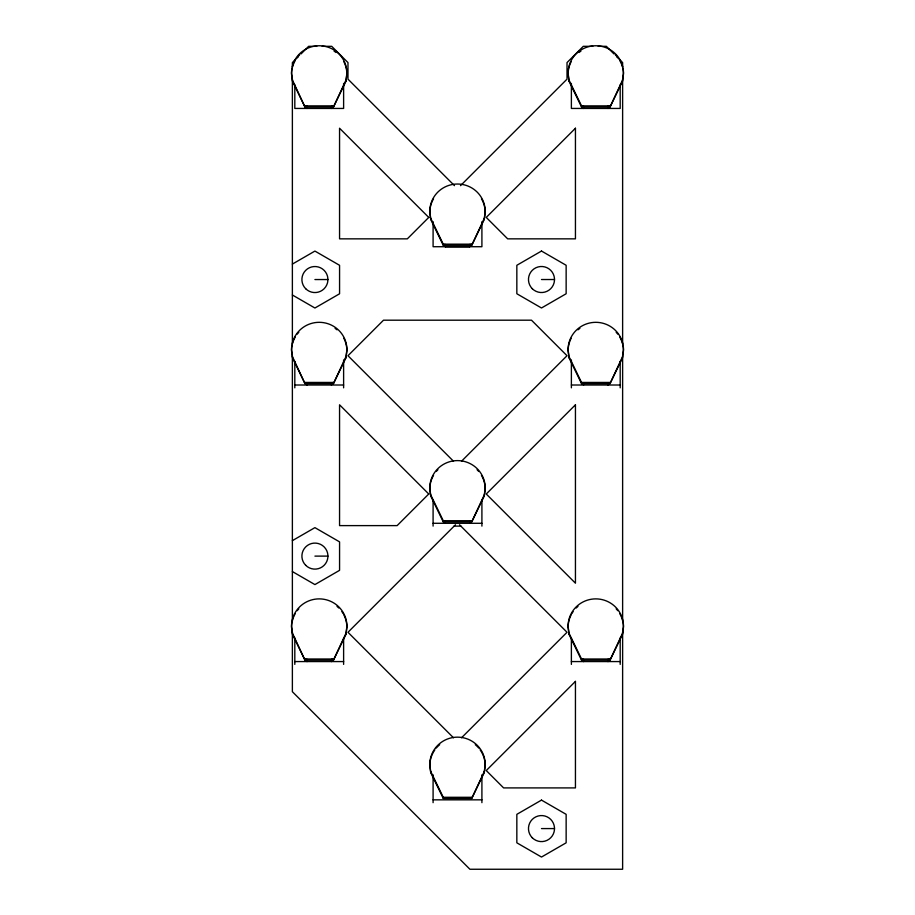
<?xml version="1.0" encoding="UTF-8"?>
<svg xmlns="http://www.w3.org/2000/svg" width="915" height="915" viewBox="0 0 915 915"><rect width="100%" height="100%" fill="white"/><g stroke="black" fill="none" stroke-linecap="round" stroke-linejoin="round"><path stroke-width="1.37" d="M345.95 81.286L346.899 73.017A27.69 27.267 0 0 0 319.221 45.75A27.69 27.267 0 0 0 291.53 73.017L292.491 80.154L304.969 107.009L333.472 107.009L345.95 81.286L346.899 74.149A27.69 27.267 0 0 0 343.88 61.763M345.95 357.856L346.899 349.576A27.69 27.267 0 0 0 319.221 322.32A27.69 27.267 0 0 0 291.53 349.576L292.491 356.724L304.969 383.579L333.472 383.579L345.95 357.856L346.899 350.708A27.69 27.267 0 0 0 343.88 338.321M345.95 634.415L346.899 626.146A27.69 27.267 0 0 0 319.221 598.879A27.69 27.267 0 0 0 291.53 626.146L292.491 633.283L304.969 660.138L333.472 660.138L345.95 634.415L346.899 627.278A27.69 27.267 0 0 0 343.88 614.891M484.229 219.566L485.19 211.296A27.69 27.267 0 0 0 457.5 184.029A27.69 27.267 0 0 0 429.81 211.296L430.771 219.566L443.249 245.289L471.751 245.289L484.229 219.566L485.19 212.429A27.69 27.267 0 0 0 481.473 198.795M484.229 496.136L485.19 487.867A27.69 27.267 0 0 0 457.5 460.6A27.69 27.267 0 0 0 429.81 487.867L430.771 496.136L443.249 521.859L471.751 521.859L484.229 496.136L485.19 488.987A27.69 27.267 0 0 0 481.473 475.354M484.229 772.695L485.19 764.425A27.69 27.267 0 0 0 457.5 737.158A27.69 27.267 0 0 0 429.81 764.425L430.771 772.695L443.249 798.418L471.751 798.418L484.229 772.695L485.19 765.558A27.69 27.267 0 0 0 480.181 749.923M332.614 106.003L331.424 108.462L331.424 106.14M333.472 107.009L345.95 80.154M332.614 382.562L331.424 385.032L331.424 382.699M333.472 383.579L345.95 356.724M444.107 244.282L445.296 246.753L469.704 246.753L470.893 244.282M471.751 245.289L484.229 218.433M332.614 659.132L331.424 661.602L331.424 659.269M333.472 660.138L345.95 633.283M609.184 106.003L607.983 108.462L607.983 106.14M610.031 107.009L622.509 80.154L623.47 73.017A27.69 27.267 0 0 0 595.779 45.75A27.69 27.267 0 0 0 568.101 73.017L569.05 81.286L581.528 107.009L610.031 107.009L622.509 81.286L623.47 74.149A27.69 27.267 0 0 0 622.863 68.465M470.893 520.852L469.704 523.311L469.704 520.978M471.751 521.859L484.229 495.004M609.184 382.562L607.983 385.032L607.983 382.699M610.031 383.579L622.509 356.724L623.47 349.576A27.69 27.267 0 0 0 595.779 322.32A27.69 27.267 0 0 0 568.101 349.576L569.05 357.856L581.528 383.579L610.031 383.579L622.509 357.856L623.47 350.708A27.69 27.267 0 0 0 622.863 345.035M471.751 798.418L484.229 771.574M609.184 659.132L607.983 661.602L607.983 659.269M610.031 660.138L622.509 633.283L623.47 626.146A27.69 27.267 0 0 0 595.779 598.879A27.69 27.267 0 0 0 568.101 626.146L569.05 634.415L581.528 660.138L610.031 660.138L622.509 634.415L623.47 627.278A27.69 27.267 0 0 0 622.863 621.594M298.118 56.844L292.377 62.586L292.377 66.875M300.989 53.974L308.641 46.322L316.784 46.322M460.519 185.654L567.025 79.148L567.025 62.586L583.29 46.322L592.794 46.322M461.515 461.217L567.025 355.718L531.501 320.193L383.499 320.193L347.975 355.718L453.485 461.217M455.487 524.764L347.975 632.276L453.485 737.787M461.515 737.787L567.025 632.276L459.513 524.764M292.377 264.092L314.92 251.076L339.568 265.304L339.568 293.784L314.92 308.012L292.377 294.996M292.377 540.651L314.92 527.635L339.568 541.874L339.568 570.342L314.92 584.582L292.377 571.566M322.206 46.322L331.71 46.322L347.975 62.586L347.975 79.148L454.481 185.654M598.216 46.322L606.359 46.322L614.011 53.974M304.969 105.877L333.472 105.877M569.05 80.154L581.528 105.877L610.031 105.877M430.771 218.433L443.249 244.168L471.751 244.168M541.497 279.521L554.513 279.521M314.92 279.544L327.936 279.544M304.969 382.447L333.472 382.447M569.05 356.724L581.528 382.447L610.031 382.447M294.813 385.009L343.617 385.009M571.383 385.009L620.187 385.009M430.771 495.004L443.249 520.726L471.751 520.726M433.092 523.288L481.908 523.288M454.012 526.114L460.988 526.114M314.92 556.114L327.936 556.114M304.969 659.006L333.472 659.006M569.05 633.283L581.528 659.006L610.031 659.006M294.813 661.568L343.617 661.568M571.383 661.568L620.187 661.568M430.771 771.574L443.249 797.297L471.751 797.297M433.092 799.847L481.908 799.847M541.497 828.578L554.513 828.578M616.882 56.844L622.623 62.586L622.623 66.875M582.386 106.003L583.576 108.462L583.576 106.14M582.386 382.562L583.576 385.032L583.576 382.699M582.386 659.132L583.576 661.602L583.576 659.269M305.816 106.003L307.017 108.462L307.017 106.14M304.969 107.009L292.491 81.286L291.53 74.149A27.69 27.267 0 0 1 292.137 68.465M444.107 520.852L445.296 523.311L445.296 520.978M305.816 382.562L307.017 385.032L307.017 382.699M304.969 383.579L292.491 357.856L291.53 350.708A27.69 27.267 0 0 1 292.137 345.035M305.816 659.132L307.017 661.602L307.017 659.269M304.969 660.138L292.491 634.415L291.53 627.278A27.69 27.267 0 0 1 292.137 621.594M569.05 81.286L568.101 74.149A27.69 27.267 0 0 1 571.12 61.763M569.05 357.856L568.101 350.708A27.69 27.267 0 0 1 571.12 338.321M569.05 634.415L568.101 627.278A27.69 27.267 0 0 1 571.12 614.891M430.771 219.566L429.81 212.429A27.69 27.267 0 0 1 433.527 198.795M430.771 496.136L429.81 488.987A27.69 27.267 0 0 1 433.527 475.354M430.771 772.695L429.81 765.558A27.69 27.267 0 0 1 434.819 749.923M622.623 79.719L622.623 343.846M622.623 356.701L622.623 620.827M622.623 632.254L622.623 869.25L469.91 869.25L292.377 691.717L292.377 632.345M620.187 84.82L620.187 108.439L571.383 108.439L571.383 83.437M620.187 361.391L620.187 387.834M620.187 637.949L620.187 664.393M581.528 105.877L581.528 107.009M581.528 382.447L581.528 383.579M581.528 659.006L581.528 660.138M571.383 359.995L571.383 387.834M571.383 637.949L571.383 664.393M481.908 221.716L481.908 246.718L433.092 246.718L433.092 221.716M481.908 499.67L481.908 526.114M481.908 774.845L481.908 802.672M469.704 244.419L469.704 246.753M445.296 244.419L445.296 246.753M443.249 244.168L443.249 245.289M443.249 520.726L443.249 521.859M443.249 797.297L443.249 798.418M433.092 499.67L433.092 526.114M433.092 774.845L433.092 802.672M343.617 83.437L343.617 108.439L294.813 108.439L294.813 84.82M343.617 359.995L343.617 387.834M343.617 637.949L343.617 664.393M294.813 361.391L294.813 387.834M294.813 637.949L294.813 664.393M292.377 79.708L292.377 343.628M292.377 356.415L292.377 621.033M436.295 471.465A27.69 27.267 0 0 1 437.919 469.715M477.081 469.715A27.69 27.267 0 0 1 478.705 471.465M292.48 620.221A27.69 27.267 0 0 1 295.248 613.645M297.249 610.671A27.69 27.267 0 0 1 298.816 608.852M337.017 606.393A27.69 27.267 0 0 1 338.79 607.995M341.901 611.643A27.69 27.267 0 0 1 343.194 613.645M571.806 613.645A27.69 27.267 0 0 1 573.099 611.643M576.21 607.995A27.69 27.267 0 0 1 577.983 606.393M616.184 608.852A27.69 27.267 0 0 1 617.751 610.671M619.752 613.645A27.69 27.267 0 0 1 622.52 620.221M578.932 52.51A27.69 27.267 0 0 1 580.911 51.148M615.36 54.866A27.69 27.267 0 0 1 617.751 57.542M619.752 60.516A27.69 27.267 0 0 1 622.52 67.092M292.48 67.092A27.69 27.267 0 0 1 295.248 60.516M297.249 57.542A27.69 27.267 0 0 1 299.64 54.866M334.089 51.148A27.69 27.267 0 0 1 336.068 52.51M577.983 329.823A27.69 27.267 0 0 1 579.904 328.371M616.184 332.282A27.69 27.267 0 0 1 617.751 334.112M619.752 337.075A27.69 27.267 0 0 1 622.52 343.651M292.48 343.651A27.69 27.267 0 0 1 295.248 337.075M297.249 334.112A27.69 27.267 0 0 1 298.816 332.282M335.096 328.371A27.69 27.267 0 0 1 337.017 329.823M436.295 748.024A27.69 27.267 0 0 1 439.703 744.673M475.297 744.673A27.69 27.267 0 0 1 478.705 748.024M428.746 217.427L407.324 238.849L339.557 238.849L339.557 128.237L428.746 217.427M575.443 128.237L486.254 217.427L507.676 238.849L575.443 238.849L575.443 128.237M428.746 493.997L397.133 525.61L339.557 525.61L339.557 404.807L428.746 493.997M575.443 404.807L486.254 493.997L575.443 583.187L575.443 404.807M575.443 681.378L486.254 770.556L503.605 787.907L575.443 787.907L575.443 681.378M541.497 251.042L516.838 265.281L516.838 293.749L541.497 307.989L566.145 293.749L566.145 265.281L541.497 251.042M541.497 800.11L516.838 814.339L516.838 842.818L541.497 857.046L566.145 842.818L566.145 814.339L541.497 800.11M532.29 837.785A13.016 13.016 0 0 0 554.067 831.952A13.016 13.016 0 0 0 538.123 816.008A13.016 13.016 0 0 0 532.29 837.785M532.29 288.717A13.016 13.016 0 0 0 554.067 282.884A13.016 13.016 0 0 0 538.123 266.94A13.016 13.016 0 0 0 532.29 288.717M305.713 565.31A13.016 13.016 0 0 0 327.49 559.477A13.016 13.016 0 0 0 311.546 543.533A13.016 13.016 0 0 0 305.713 565.31M305.713 288.751A13.016 13.016 0 0 0 327.49 282.907A13.016 13.016 0 0 0 311.546 266.974A13.016 13.016 0 0 0 305.713 288.751"/></g></svg>
